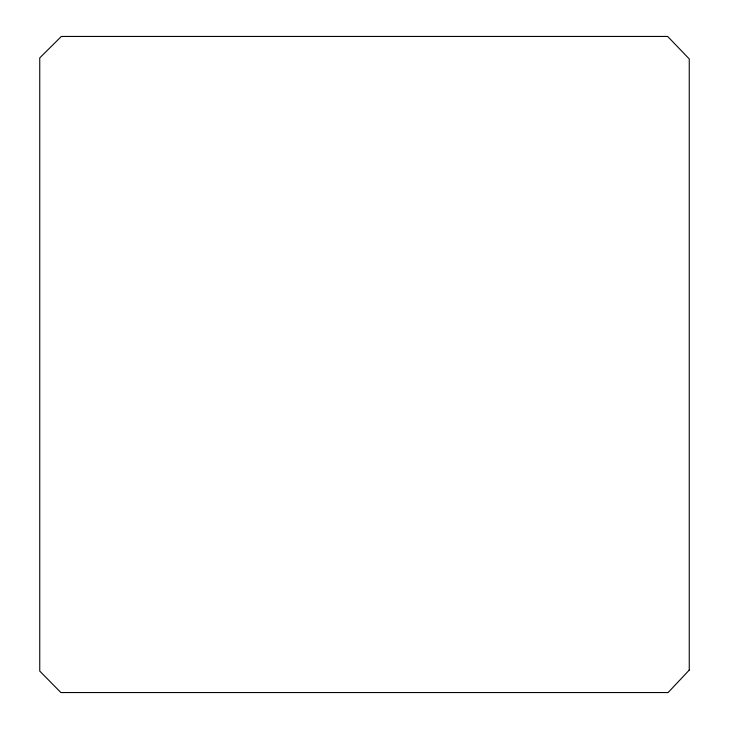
<?xml version="1.0" encoding="UTF-8"?>
<svg xmlns="http://www.w3.org/2000/svg" width="729" height="729" viewBox="0 0 729 729"><rect width="100%" height="100%" fill="white"/><g stroke="black" fill="none" stroke-linecap="round" stroke-linejoin="round"><path stroke-width="1.09" d="M689.251 670.069L668.11 692.55L60.89 692.55L39.749 671.09L39.749 57.91L61.336 36.45L667.664 36.45L689.251 58.931L689.251 670.069"/></g></svg>
